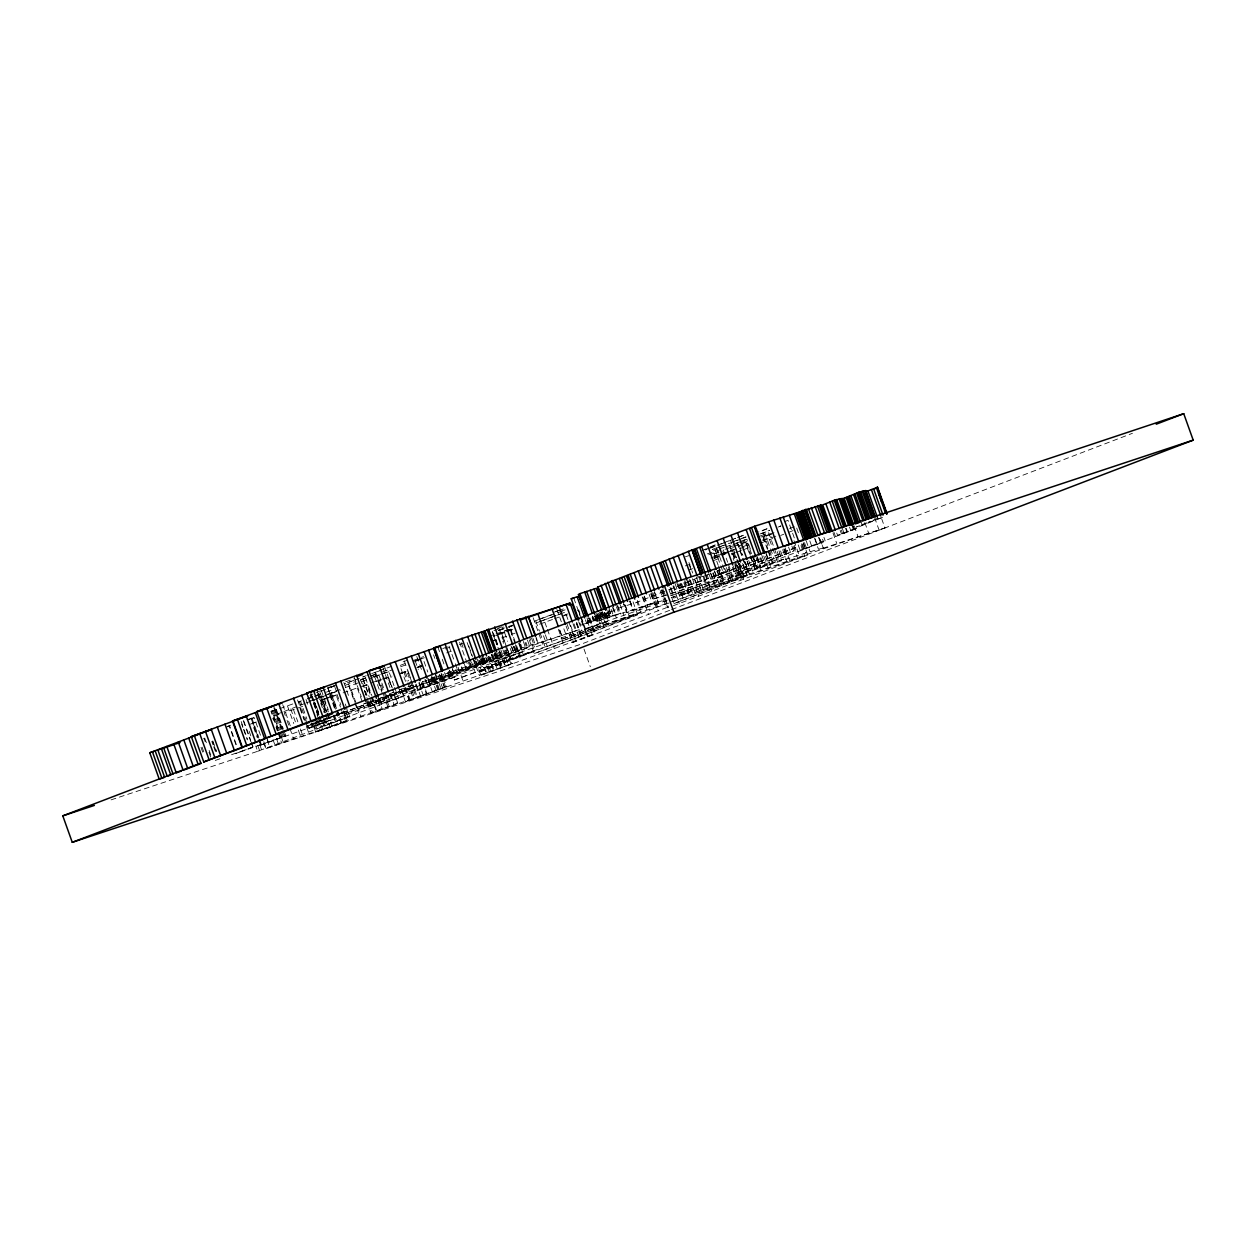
<?xml version="1.0" encoding="UTF-8"?>
<svg xmlns="http://www.w3.org/2000/svg" width="1256" height="1256" viewBox="0 0 1256 1256"><rect width="100%" height="100%" fill="white"/><g stroke="black" fill="none" stroke-linecap="round" stroke-linejoin="round"><path stroke-width="0.75" stroke-dasharray="5 3.75" d="M662.289 589.614L668.6 607.245L667.768 607.747L661.457 590.116M684.818 580.445L689.466 592.769L681.38 594.967C728.857 579.518 775.36 561.416 823.324 547.914L819.54 537.332M535.872 637.624L537.866 643.213L536.343 637.655M818.818 537.285L823.324 547.914M669.118 589.755L697.849 577.776M366.846 697.598L370.002 706.406L385.09 700.487L308.85 728.292L299.383 701.837L302.869 700.534M566.048 625.975L572.234 642.632L594.732 633.778L589.048 617.921M435.173 674.252L437.7 681.317L434.121 682.934L527.818 647.656L525.919 642.365M704.914 549.924L709.232 547.726M713.125 572.846L714.381 576.363L729.658 569.219L708.415 578.529L675.069 589.331L673.813 585.814M882.513 517.284L856.419 526.986L866.907 522.794M710.786 547.035L715.418 544.931L724.885 571.37M701.649 550.819L706.877 548.464M880.487 518.131L837.595 535.401L836.323 531.869M873.517 520.031L877.897 518.147M710.268 546.988L715.229 544.884M502.227 637.247L503.075 636.902L505.587 643.951M308.85 728.292L330.014 720.285L327.486 713.235M475.914 661.19L480.954 675.288L512.542 663.341L506.231 645.71M798.219 544.931L800.103 550.222L857.581 528.148L837.595 535.401M868.132 522.292L870.581 521.271M668.883 589.488L673.923 603.602L747.006 575.845L807.765 554.948L803.353 542.608M673.31 605.737L807.765 554.948M721.949 555.183L725.183 553.88M527.818 647.656L438.14 680.25L480.985 663.78L479.729 660.248M673.923 603.602L737.869 579L733.159 566.111M278.455 730.584L271.516 711.194L276.351 709.342L283.291 728.731M330.014 720.285L258.265 745.986L285.819 735.796L283.935 730.505M401.041 689.371L405.453 701.712L427.009 693.846L446.587 686.483L442.175 674.142M735.372 561.526L739.172 572.108L793.682 551.086L791.782 545.795M704.286 576.033L711.241 573.238M778.014 527.128L780.996 525.934L777.809 527.128M577.603 610.385L578.718 609.929L580.617 615.22M788.423 532.434L793.604 530.393M739.172 572.108L764.998 564.195L823.512 541.964L821.612 536.673M361.806 683.484L360.535 679.967L365.559 678.005L371.87 695.636M761.277 533.706L769.677 530.425M731.573 551.808L734.069 550.835L736.597 557.884M714.476 558.119L720.457 555.78M713.282 560.694L720.913 557.711M780.698 535.433L783.791 534.24M714.381 571.056L716.909 578.105A201.635 4.569 -19.7 0 0 735.671 573.16L793.682 551.086M283.887 711.555L297.342 706.374M493.953 630.7L503.578 627.011M737.445 537.521L744.321 534.868M761.042 542.985L772.77 538.494M317.171 720.159L319.699 727.224L349.765 716.564L257.668 751.276L255.769 745.986M495.775 635.709L504.912 632.208M506.733 631.501L512.212 629.397M759.927 534.035L769.755 530.252M633.055 601.86L637.483 614.2A267.936 6.076 -19.7 0 0 547.286 646.353A236.285 5.354 -19.7 0 1 478.191 672.447L533.329 651.362L503.044 662.305L499.26 651.723M312.87 694.113L310.075 695.18L311.331 698.713M723.833 542.718L735.702 538.196M304.486 703.627L298.991 705.731L304.046 719.845M306.323 702.92L311.347 701.005M313.027 700.361L326.011 695.432M282.176 712.215L273.62 715.496L278.675 729.595M713.895 558.622L723.786 554.838M742.861 549.94L748.356 547.851M243.287 720.709L252.754 747.163L242.738 750.931M327.219 718.84A158.303 3.595 -19.7 0 1 306.998 726.392L343.94 712.262L331.034 716.925M699.074 577.32L703.862 576.143M716.815 571.087L720.096 569.832M319.699 727.224L404.055 696.107L401.528 689.057M594.92 616.241L596.82 621.532L620.637 613.179L580.68 625.19L579.424 621.673M367.333 702.622L371.117 713.204L397.241 703.454L392.186 689.356M669.684 610.322L582.125 643.81L266.241 748.466L263.713 741.417M671.52 609.615L1132.41 433.32M708.494 548.558L713.863 546.517L723.33 572.971M717.176 545.261L722.169 543.361M714.381 576.363L760.649 558.669A197.93 4.49 -19.7 0 1 713.486 576.991L712.231 573.458M743.505 540.504L746.865 539.232L750.648 549.814M413.271 660.499L423.602 656.59M445.283 648.912L450.543 646.934M319.464 697.253L322.682 696.044L328.365 711.917M740.381 541.446L745.373 539.578L750.413 553.676M735.969 543.346L740.129 541.776M689.246 569.847L692.527 568.623M370.002 706.406L437.7 681.317M480.954 675.288L594.732 633.778M572.234 642.632L666.355 607.763L660.044 590.132M310.295 697.724L312.571 696.876L318.883 714.507M442.724 648.583L447.529 646.777M327.832 694.113L339.842 689.623L341.098 693.155M760.084 536.045L768.735 532.811L773.79 546.925M376.235 681.364L379.642 680.077L383.441 690.659M735.875 552.577L741.04 550.646L742.296 554.179M404.919 663.623L399.863 665.507L405.547 681.364M417.541 667.407L422.88 665.413M365.841 677.675L361.288 679.355L366.972 695.227M370.708 675.854L375.607 674.032L373.943 674.723L379.626 690.596M382.609 671.881L389.517 669.322M373.456 676.78L392.155 669.888M345.306 687.597L370.708 678.303M336.671 691.459L329.433 694.144L338.9 720.599M563.881 615.283L567.508 613.949M415.563 684.567L417.447 689.858L522.653 652.005L519.497 643.182M379.234 698.603L381.118 703.894L455.143 676.874L451.987 668.051M312.414 723.252L315.57 732.06L331.804 726.219L347.331 720.552L344.175 711.728M726.204 546.705L734.399 543.927M554.54 618.737L559.218 617.01M227.069 726.769L229.628 725.842L237.196 746.99M315.46 695.714L320.547 693.846L326.293 711.697M360.535 679.967L365.779 678.052M416.662 660.185L421.231 658.505M400.601 666.795L405.657 664.926M446.696 652.9L452.16 650.906M329.574 697.143L336.059 694.772L340.47 707.112M366.218 695.102L363.062 686.294L367.364 684.661L371.164 695.243M491.677 641.094L495.476 639.697M239.095 752.281L235.264 753.694L285.819 735.796M451.187 671.206L454.342 680.014L490.735 666.669M405.453 701.712L512.542 663.341M307.642 698.572L312.917 696.64L314.173 700.173M345.29 685.226L355.024 681.663L364.507 708.117M370.991 676.136L376.235 674.221L388.026 707.332L446.587 686.483M539.578 624.216L552.938 619.318M298.3 701.963L301.409 700.832M326.277 692.182L334.018 689.356M416.207 661.096L421.482 659.165M374.1 677.078L382.436 674.048M499.072 633.746L511.537 629.209M328.303 697.614L322.337 699.78L326.764 712.121M401.339 673.326L407.965 670.924L411.12 679.731M506.639 636.227L501.646 638.048L503.546 643.339M511.616 634.421L515.086 633.165M315.397 722.514L329.716 717.302M331.506 716.658L344.694 711.869L335.069 715.041M310.106 724.508L320.264 720.818M454.342 680.014L534.444 650.781L529.404 636.666M330.987 686.954L333.813 685.933M316.025 692.464L321.567 690.47M330.783 687.142L334.473 685.807L327.894 688.335L335.462 709.499M277.89 730.694L270.935 711.288L276.351 709.342M271.563 711.54L292.868 703.925M314.518 696.436L319.589 694.599L325.901 712.231M459.351 644.673L462.773 643.449M551.447 614.765L535.606 620.495L539.389 631.062M511.396 629.413L493.577 635.85L496.732 644.673M491.567 641.69L496.607 639.869M562.766 616.194L566.786 614.734L568.057 618.25M323.656 719.578L329.182 717.584M480.53 659.055L483.686 667.878A177.426 4.019 -19.7 0 1 545.073 646.934L640.764 612.598L636.98 602.016M499.81 629.633L506.937 627.089M307.72 698.885L312.822 697.049L314.094 700.581M384.163 673.42L392.861 670.296M560.396 611.531L565.875 609.568M371.493 682.856L380.537 679.606M382.342 678.962L387.759 677L391.558 687.582M252.754 747.163L228.372 755.845M490.091 657.014L491.991 662.289L608.579 621.28L605.423 612.473M315.382 724.272L317.894 731.322L397.241 703.454M708.682 554.791L718.526 551.431M310.216 700.77L313.278 699.67M256.224 721.965L252.158 723.425L257.197 737.539M596.82 621.532L653.905 602.707L626.76 612.535L623.604 603.712L626.885 612.535L665.005 599.803M671.222 597.668L783.524 559.234L780.369 550.411M508.774 626.43L512.432 625.127M247.04 719.798L254.623 717.113M316.339 698.587L323.42 696.06M325.194 695.432L335.211 691.899M400.617 673.075L406.709 670.924L409.864 679.731M416.851 667.313L421.404 665.68M429.191 679.559L504.174 653.403L538.243 642.946M227.305 726.423L230.696 725.23M498.773 630.638L503.279 629.036L507.691 641.376M513.17 625.551L509.151 626.98L518.618 653.434M361.398 686.435L368.118 684.049M343.124 692.872L358.054 687.613M383.535 679.119L391.982 676.136M418.075 667.533L421.529 666.308M800.103 550.222L823.512 541.964M559.799 630.025L562.955 638.849A177.284 4.019 -19.7 0 1 657.861 606.538L668.616 602.723M670.421 602.095L747.194 575.122L742.767 562.782M327.141 697.849L335.399 694.945M378.558 680.878L381.871 679.7M667.109 600.321L584.794 628.895L608.579 621.28M266.241 748.466L347.331 720.552M336.639 695.133L327.015 698.493M399.612 674.017L408.247 671.002M215.263 760.445L221.747 758.169M371.117 713.204L388.026 707.332M710.959 558.025L725.23 553.048M727.02 552.42L732.374 550.552M248.798 719.547L253.775 717.82M320.296 700.236L325.43 698.446M399.518 689.795L414.26 684.693M485.962 657.657L487.234 661.174L427.37 682.228A118.786 2.7 -19.7 0 0 380.521 698.038M417.447 689.858L455.143 676.874M762.329 540.127L771.577 536.924M413.726 661.41L418.185 659.855M421.168 658.835L424.355 657.72M739.392 548.762L746.755 546.219M226.739 726.926L229.236 726.062L236.819 747.226M302.665 706.359L284.233 712.733L286.132 718.024M320.61 700.707L325.414 699.043M363.062 686.294L366.799 684.991L370.583 695.573M487.234 661.174A94.043 2.135 -19.7 0 0 452.113 672.714A96.257 2.182 -19.7 0 1 496.293 658.018L516.106 651.158A292.679 6.641 -19.7 0 1 579.534 629.586L537.866 643.213M670.013 587.463L673.797 598.044L689.466 592.769M690.36 580.005L694.788 592.345A143.671 3.266 -19.7 0 1 760.712 570.428L790.291 560.176A436.821 9.907 -19.7 0 1 884.978 527.96L881.178 517.394M770.509 534.004L763.413 536.453L767.824 548.793M497.298 628.424L502.698 626.571M763.287 540.504L775.831 536.186M299.383 701.837L300.608 701.429L306.919 719.06M607.763 612.065L609.034 615.581L580.68 625.19M390.412 693.438L393.74 692.292L390.067 693.422M371.65 677.439L380.301 674.488M382.028 673.907L388.936 671.536L393.991 685.65M422.471 681.867L427.731 680.061M483.686 667.878L534.444 650.781M381.118 703.894L404.055 696.107M279.099 714.476L272.269 716.815L273.525 720.347M491.991 662.289L522.653 652.005M498.177 630.575L504.739 628.345M509.073 629.586L501.27 632.208L510.737 658.662M822.774 548.322L884.978 527.96M741.024 544.005L747.712 541.76M609.443 609.615L610.699 613.148L587.886 621.155L609.034 615.581M725.026 549.296L732.138 546.941M733.912 546.36L739.235 544.586M771.655 534.208L763.02 537.066L767.432 549.406M714.13 553.912L722.624 551.101M250.179 724.21L255.125 722.561M111.078 799.868L259.647 750.648L257.747 745.358M507.769 627.341L511.38 626.147M730.333 548.621L733.488 547.6M789.6 528.352L794.451 526.814M664.377 591.325L636.07 602.645L620.825 607.276L606.978 613.65L610.699 613.148M257.668 751.276L259.647 750.648M740.129 542.545L745.232 540.975L750.287 555.074M743.018 544.649L738.591 545.999L742.39 556.565M733.049 544.664L738.418 543.063L742.846 555.403M720.473 549.767L712.074 552.248A120.341 2.732 -19.7 0 1 706.893 554.022M670.814 595.47A120.341 2.732 -19.7 0 0 721.541 578.686L731.62 575.735A365.92 8.305 -19.7 0 0 783.524 559.234M315.57 732.06L313.152 723.032M734.948 552.703L731.447 553.441L733.975 560.49M671.222 593.617A148.506 3.376 -19.7 0 0 702.292 583.365L717.647 579.785A117.577 2.669 -19.7 0 1 670.94 595.407M874.553 517.441L878.965 529.781M864.819 522.527L868.603 533.109M861.176 522.088L862.432 525.62M854.221 525.997L858.005 536.579M852.903 525.84L854.174 529.357M852.871 526.091L854.143 529.624M852.039 525.73L853.295 529.263M849.527 527.065L850.783 530.582M846.183 528.274L847.439 531.806M845.555 528.258L846.811 531.775M842.274 528.305L844.173 533.596M841.316 530.048L842.588 533.58M840.154 530.362L841.41 533.879M833.717 531.633L835.617 536.924M833.011 533.031L836.794 543.613M823.936 537.348L825.192 540.881M818.724 537.819L820.623 543.11M815.081 538.698L816.965 543.974M814.563 538.4L818.363 548.982M809.806 540.865L811.69 546.156M806.179 540.818L809.963 551.4M804.484 542.623L806.368 547.914M803.4 543.691L805.284 548.982M796.697 528.07L798.581 533.345M802.38 543.927L805.536 552.75M801.454 543.801L803.338 549.092M801.014 545.575L804.798 556.157M794.294 537.913L787.983 520.282A185.213 4.208 -19.7 0 1 783.509 522.119M794.012 540.692L799.067 554.791M794.169 545.214L796.697 552.263M793.462 546.548L797.89 558.889M788.58 547.098L790.479 552.389M785.126 547.789L790.165 561.887M784.89 549.547L788.046 558.37M784.089 548.888L785.989 554.179M783.854 549.139L786.366 556.188M782.676 549.673L787.088 562.013M778.971 550.787L780.871 556.078M777.244 551.588L779.144 556.879M774.418 548.684L778.202 559.265M769.598 539.719L772.126 546.768M772.754 548.542L779.065 566.173M764.637 532.403L774.104 558.857M763.208 532.78L768.892 548.652M769.52 550.411L772.675 559.234M768.468 550.568L772.88 562.908M768.075 551.18L772.487 563.52M766.395 553.692L769.551 562.5M765.909 553.456L770.964 567.571M765.501 556.173L767.385 561.463M763.758 555.984L768.798 570.098M761.843 555.372L764.998 564.195M760.948 557.695L762.847 562.986M760.037 557.821L763.193 566.644M757.384 556.785L761.167 567.367M756.756 556.502L760.539 567.084M756.3 558.072L760.712 570.428M754.008 558.559L757.808 569.125M753.804 558.637L756.332 565.687M751.543 553.723L747.76 543.157L745.719 543.879L749.91 555.026M752.171 555.497L757.227 569.596M752.941 560.726L754.84 566.016M750.915 556.848L754.699 567.429M750.146 556.22L756.222 572.658M748.702 560.521L752.485 571.103M747.336 561.636L750.491 570.444M747.085 561.181L749.612 568.23M745.373 562.452L747.885 569.502M744.824 561.228L750.507 577.101M743.018 558.339L748.074 572.438M737.052 542.702L742.108 556.8M742.736 558.575L746.519 569.156M742.594 563.504L747.006 575.845M739.658 563.159L745.342 579.032M739.156 563.473L742.955 574.039M730.474 540.19L731.73 543.722M738.685 563.112L744.415 579.142M737.225 559.642L743.536 577.289M734.258 552.797L736.157 558.088M736.785 559.846L743.725 579.236M733.363 553.017L735.247 558.308M737.774 565.357L742.83 579.456M732.593 553.127L734.493 558.418M737.005 565.467L742.061 579.581M729.689 545.654L734.744 559.768M734.603 562.264L740.914 579.895M734.76 564.635L739.8 578.733M735.058 566.754L738.214 575.578M732.374 567.225L737.413 581.324M723.252 549.893L727.664 562.233M728.307 563.991L732.719 576.331M728.307 566.974L733.253 581.277M726.376 567.539L731.416 581.638M724.712 568.293L730.395 584.166M713.785 552.954L718.212 565.31M718.558 566.252L723.613 580.366M718.887 570.46L723.943 584.558M718.385 569.879L721.541 578.686M717.443 570.648L718.715 574.18M717.082 571.26L722.765 587.133M714.491 570.978L720.065 586.332M713.282 573.034L716.438 581.858M712.764 573.207L714.664 578.498A185.213 4.208 -19.7 0 0 797.466 546.737A188.4 4.27 -19.7 0 1 716.909 578.105M710.943 573.537L715.983 587.651M710.378 572.971L714.162 583.538M708.792 573.474L710.676 578.765M707.144 574.997L708.415 578.529M705.48 573.741L711.791 591.372M704.914 574.039L710.551 589.928M704.176 577.053L707.332 585.877M703.093 576.661L706.249 585.484M699.765 576.3L702.292 583.365M698.572 576.269L704.255 592.141M696.405 577.242L702.073 593.115M688.932 562.5L692.715 573.081M695.243 580.131L698.399 588.954M689.34 565.137L691.24 570.428M694.395 579.236L695.667 582.768M692.417 578.671L698.729 596.302M689.418 579.456L693.202 590.037M687.864 580.335L693.532 596.207M688.1 581.293L689.356 584.809M687.095 580.979L690.879 591.56M684.426 581.716L690.109 597.589M683.798 582.706L687.613 593.413M681.537 583.318L685.336 593.9M680.407 583.616L684.206 594.198M680.202 583.82L681.474 587.353M679.056 583.82L682.84 594.402M678.052 584.04L683.735 599.913M676.921 583.177L681.349 595.517M674.943 583.255L681.254 600.886M673.012 585.893L679.323 603.524M671.081 587.824L674.236 596.631M663.309 589.739L665.837 596.788M661.614 589.959L667.925 607.59M654.423 591.545L658.207 602.126M654.596 592.722L658.38 603.304M652.806 592.44L657.861 606.538M651.942 593.193L658.254 610.824M651.11 593.491L656.166 607.59A224.903 5.103 -19.7 0 1 534.035 653.638A221.103 5.024 -19.7 0 0 637.483 614.2M650.749 593.9L653.936 602.739M649.132 594.324L651.032 599.614A148.506 3.376 -19.7 0 0 669.448 594.182M644.391 596.113L647.547 604.921M644.124 596.317L647.908 606.884M643.119 597.322L646.275 606.146M642.209 596.867L648.52 614.498M637.483 600.478L640.67 609.38M629.994 600.666L631.266 604.183M630.088 601.64L633.244 610.463M629.633 601.169L632.788 609.992M625.253 605.188L630.936 621.045M624.844 604.764L627.372 611.813M620.15 604.607L623.934 615.189M617.591 605.235L620.747 614.058M617.45 606.318L619.977 613.368M616.429 606.726L618.957 613.776M613.289 607.668L615.88 614.828M612.504 607.26L616.288 617.842M611.123 609.348L613.635 616.413M609.05 609.678L610.322 613.195M608.422 611.232L610.322 616.523M607.81 609.992L609.066 613.509M607.496 611.813L609.395 617.104M606.271 612.567L607.527 616.099M605.533 613.132L607.433 618.423M604.733 612.41L606.632 617.701M604.497 612.74L607.668 621.563M604.262 612.944L606.161 618.235M602.55 611.75L604.434 617.041M602.315 611.986L603.571 615.503M601.122 611.829L604.921 622.411M601.153 612.347L603.053 617.638M599.96 611.939L602.488 618.988M599.552 612.677L601.451 617.952M599.505 614.702L605.188 630.575M598.453 613.211L602.173 623.243M597.573 613.65L600.101 620.7M597.511 614.498L600.666 623.321M596.412 613.556L600.195 624.138M596.412 615.534L597.668 619.067M596.16 615.77L598.044 621.061M595.627 615.252L597.526 620.543M595.799 616.099L597.699 621.39M594.575 615.864L597.73 624.672M592.722 616.131L594.622 621.422M592.518 616.602L593.79 620.119M592.141 617.403L593.413 620.935M589.849 617.795L595.674 634.076M588.719 617.748L591.874 626.556M588.734 618.078L594.418 633.95M586.96 617.826L588.844 623.117M587.196 620.715L592.235 634.814M585.343 619.71L586.74 623.714M581.245 616.994L588.185 636.384M578.357 610.495L587.824 636.933M573.835 598.154L587.415 636.494M581.387 620.966L587.07 636.823M578.655 621.673L581.811 630.481M576.74 622.505L582.423 638.378M576.488 622.882L582.172 638.755M576.269 623.212L581.952 639.084M584.009 649.101L590.32 666.732M574.039 623.84L579.722 639.712M572.987 623.745L575.515 630.795M570.585 625.315L576.253 641.172M566.252 614.812L568.152 620.103M568.78 621.861L575.719 641.251M567.053 624.106L573.364 641.738M556.895 609.427L561.322 621.767M563.85 628.832L566.378 635.881M559.579 630.057L561.479 635.348M558.339 629.319L564.023 645.176M544.853 622.285L546.753 627.576M547.38 629.335L554.336 648.724M545.371 634.767L547.271 640.058M543.503 635.772L547.286 646.353M540.017 632.836L545.073 646.934M533.156 617.779L538.212 631.878M538.84 633.652L542.623 644.234M533.015 638.378L534.915 643.653M531.555 638.189L534.711 647.013M529.278 639.948L534.946 655.82M527.394 639.995L529.294 645.27M525.055 642.664L526.311 646.181M523.297 641.408L525.824 648.473M520.722 644.03L521.978 647.562M519.717 644.564L523.501 655.145M518.665 643.245L521.193 650.294M510.627 629.068L520.094 655.506M515.415 645.003L521.099 660.876M514.709 646.73L517.236 653.779M514.128 647.013L516.028 652.304M513.892 646.479L516.404 653.528M513.343 646.416L514.599 649.949M512.071 647.107L513.971 652.398M511.051 645.976L514.206 654.8M510.219 648.426L512.746 655.491M499.119 628.722L504.755 644.297M505.383 646.071L511.694 663.702M506.074 650.388L511.114 664.487M505.132 649.964L507.66 657.014M504.205 650.561L506.733 657.61M502.918 649.87L508.397 664.942M500.83 649.823L505.257 662.163M495.994 639.618L497.894 644.893M500.422 651.958L505.462 666.057M492.697 632.192L497.376 644.987M499.637 651.597L504.943 666.135M492.242 631.36L497.282 645.458M497.925 647.233L501.709 657.814M498.365 652.272L500.877 659.322M497.203 653.167L502.259 667.266M496.104 653.434L501.16 667.533M495.351 652.272L501.034 668.145M495.602 653.779L500.657 667.878M495.115 653.371L497.643 660.42M494.393 652.743L496.293 658.018M494.629 654.219L497.784 663.042M494.079 654.156L496.607 661.206M492.682 653.952L496.921 665.35M492.195 655.051L497.25 669.15M491.394 654.235L493.278 659.526M491.332 654.439L492.588 657.956M489.008 656.26L494.063 670.359M488.239 656.307L493.278 670.406M487.548 657.202L489.448 662.493M485.805 657.689L490.861 671.787M484.345 658.018L489.4 672.133M484.094 658.505L485.994 663.796M482.885 657.328L485.365 663.875M483.01 658.646L484.91 663.937M481.786 657.029L484.314 664.079M481.927 658.474L484.455 665.523M481.896 658.866L483.796 664.157M481.739 659.149L486.779 673.247M481.127 659.086L486.166 673.342M481.017 660.075L482.288 663.608M478.787 660.044L480.687 665.335M477.092 658.803L482.775 674.66M476.636 661.771L477.892 665.303M474.768 660.248L476.668 665.539M468.724 646.008L472.523 656.59M473.025 657.846L479.337 675.477M467.138 642.554L472.178 656.653M472.821 658.411L475.977 667.234M471.455 661.834L475.255 672.415M469.76 662.21L471.644 667.501M469.713 662.838L472.24 669.888M461.392 642.774L463.276 648.065M468.331 662.179L470.859 669.228M459.586 642.24L469.053 668.679M464.422 664.283L466.321 669.574M461.611 666.779L463.511 672.07M461.423 667.564L462.679 671.096M458.095 667.203L463.134 681.317M448.989 646.118L454.672 661.99M455.3 663.765L458.456 672.572M455.74 669.699L456.996 673.232M452.223 668.302L454.75 675.367M449.789 670.751L452.301 677.816M449.381 670.013L451.281 675.304M448.565 671.285L451.092 678.334M448.141 672.619L450.041 677.91M447.717 672.698L448.989 676.23M437.826 646.903L439.741 652.272M442.253 659.243L444.153 664.612M444.514 672.557L447.042 679.622M443.447 674.252L444.718 677.785M441.154 673.153L443.054 678.444M441.201 674.535L445.629 686.875M433.54 654.8L434.796 658.332M441.107 675.964L443.007 681.254M440.385 675.54L444.812 687.88M439.867 674.912L444.357 687.377M439.255 674.362L441.782 681.411M438.156 675.602L442.583 687.943M435.91 674.535L440.966 688.649M434.749 676.513L439.365 689.246M434.089 677.062L438.501 689.403M433.336 677.11L437.747 689.858M432.676 677.408L434.576 682.699M431.593 675.885L434.121 682.934L431.499 675.979M431.593 678.162L436.02 690.502M431.185 677.753L433.069 683.044M424.026 661.472L427.809 672.054M430.337 679.104L432.221 684.394M428.422 678.57L430.949 685.619M428.736 679.983L430.635 685.274M427.982 679.245L432.347 691.868M425.737 679.81L427.637 685.101M416.772 656.48L422.456 672.353M424.983 679.402L426.239 682.934A150.689 3.423 -19.7 0 1 344.411 713.785A148.13 3.36 -19.7 0 0 413.726 687.362A179.514 4.066 -19.7 0 0 353.297 708.902A158.303 3.595 -19.7 0 1 328.805 718.244M415.139 660.75L418.295 669.558M422.597 681.506L427.009 693.846M422.534 683.186L426.318 693.752M421.31 682.558L423.209 687.848M419.221 682.259L421.121 687.55M418.813 682.903L423.241 695.243M416.223 684.08L420.65 696.421M411.748 681.49L417.432 697.363M404.259 660.907L415.124 691.381M410.492 681.49L416.176 697.363M405.311 672.023L408.483 680.846M409.111 682.605L414.794 698.477M404.008 672.353L407.164 681.176M407.792 682.934L413.475 698.807M408.074 688.414L409.33 691.946M405.672 687.189L410.084 699.529M405.044 687.911L409.472 700.267M404.652 688.131L409.079 700.471M399.094 689.277L401.622 696.326M394.62 687.409L398.403 697.991M388.512 677.361L392.312 687.943M392.94 689.701L397.995 703.815M384.273 665.837L391.856 687.001M382.436 666.402L390.004 687.566M390.82 694.804L392.076 698.336M390.302 694.081L394.086 704.663M389.376 693.438L391.903 700.503M387.869 695.651L389.768 700.942M378.888 674.77L384.572 690.627M385.2 692.401L388.355 701.209M384.069 692.417L389.125 706.531M375.717 672.745L382.028 690.376M374.963 672.714L384.87 700.597M382.154 697.645L383.41 701.178M380.003 698.838L381.903 704.129M378.92 698.776L380.458 702.591M378.496 698.509L382.295 709.091M377.805 700.487L380.961 709.295M375.575 700.032L376.831 703.548M375.403 700.283L376.659 703.8M375.261 700.503L376.517 704.035M372.498 697.394L375.026 704.443M371.792 697.001L376.847 711.1M371.211 697.347L376.266 711.446M363.235 678.978L368.919 694.851M371.446 701.9L372.702 705.432M362.874 679.041L369.186 696.672M369.814 698.43L372.341 705.48M369.5 702.277L370.756 705.809M368.746 702.167L372.53 712.733M364.319 690.533L366.218 695.824M367.364 701.429L369.892 708.478M367.082 702.292L370.865 712.874M354.318 677.424L361.273 696.813M351.382 689.968L360.849 716.422M348.54 684.049L354.851 701.68M355.479 703.439L358.007 710.488M348.948 686.247L358.415 712.686M343.83 682.448L348.87 696.562M345.274 704.019L350.958 719.892M346.782 709.012L349.309 716.061M345.918 711.964L347.818 717.255M343.626 710.865L346.154 717.914M334.944 687.346L336.216 690.863M343.767 711.712L345.023 715.245M337.048 694.364L340.831 704.946M343.359 711.995L346.515 720.818M341.114 708.871L345.526 721.227M331.27 692.825L336.938 708.698M337.581 710.456L340.737 719.28M332.134 696.201L336.561 708.541M337.189 710.315L341.616 722.655M330.516 693.548L336.2 709.42M336.859 710.927L341.271 723.268M327.942 688.005L335.525 709.153M334.473 715.104L337.77 724.053M333.452 715.496L336.608 724.304M333.594 716.595L335.478 721.886M321.316 690.329L328.256 709.734M328.994 713.675L332.149 722.498M319.966 692.464L326.921 711.854M327.392 713.879L331.804 726.219M326.921 713.471L329.449 720.52M318.537 693.124L325.477 712.513M317.281 691.758L325.037 713.047M325.665 714.805L330.077 727.161M317.768 694.898L324.079 712.529M325.634 719.594L327.518 724.885M324.017 718.573L325.273 722.106M323.671 718.636L325.806 725.026M323.216 721.368L325.728 728.417M322.195 720.238L324.095 725.528M316.7 707.222L318.6 712.513M314.722 702.34L318.506 712.921M321.034 719.971L322.305 723.503M319.526 716.265L322.054 723.33M311.19 693.642L318.773 714.805M310.656 693.626L318.867 716.548M311.127 695.934L318.082 715.323M313.403 703.187L317.831 715.528M318.459 717.286L322.886 729.642M317.014 714.57L319.542 721.635M318.506 720.646L321.677 729.877M316.339 721.446L319.495 730.254M315.853 721.494L317.109 725.01M306.009 699.498L308.536 706.547M313.906 724.084L315.79 729.375M311.488 723.393L312.76 726.926M311.08 723.456L312.336 726.989M297.531 699.937L305.239 721.352M305.867 723.126L307.767 728.417M306.574 726.894L308.458 732.185M293.449 709.546L297.86 721.886M300.388 728.935L302.916 736M290.748 708.918L295.804 723.016M298.331 730.066L300.215 735.357M287.451 705.872L293.763 723.503M282.71 704.663L290.293 725.827M287.043 720.379L293.7 739.172M275.708 709.609L285.175 736.047M274.577 707.599L282.16 728.763M274.86 709.938L281.799 729.328M282.427 731.102L284.327 736.377M273.761 707.709L281.344 728.873M273.667 710.315L280.606 729.705M281.25 731.479L283.134 736.77M272.583 710.786L279.539 730.176M280.166 731.95L282.066 737.241M281.203 736.644L283.087 741.935M279.083 732.358L280.983 737.649M278.518 732.452L280.402 737.743M276.053 727.397L277.325 730.913M277.953 732.688L281.736 743.269M276.414 738.45L278.314 743.74M273.039 739.721L274.923 745.012M267.183 738.92L268.439 742.453M267.136 739.925L269.663 746.975M263.807 743.128L265.691 748.419M260.479 735.231L254.167 717.6L251.483 718.573L258.422 737.963M251.891 718.087L258.846 737.476M259.474 739.235L261.374 744.525M259.066 739.721L260.95 745.012M251.216 718.715L258.171 738.104M258.799 739.863L260.699 745.153M259.725 744.588L261.625 749.879M249.128 731.149L251.012 736.44M243.79 720.944L250.745 740.349M251.373 742.108L253.257 747.399M241.183 721.525L247.495 739.156M241.607 724.021L242.879 727.538M243.507 729.312L247.291 739.894M212.845 740.977L216.629 751.559M212.468 741.166L213.724 744.682M214.352 746.457L216.252 751.747M211.793 741.433L213.065 744.949M213.693 746.723L215.592 752.014M204.712 738.041L206.612 743.332M209.124 750.381L211.652 757.431M205.199 741.731L203.927 738.214L205.073 741.872M208.983 752.313L210.882 757.604M202.09 747.163L203.974 752.454M201.007 747.414L203.519 754.464M671.002 593.429A151.317 3.438 -19.7 0 0 701.021 583.443L706.798 579.33A148.616 3.376 -19.7 0 1 675.069 589.331M666.135 594.983A151.317 3.438 -19.7 0 1 651.032 599.614M774.057 532.78A365.92 8.305 -19.7 0 1 761.167 536.987M747.006 541.54A365.92 8.305 -19.7 0 1 736.895 544.743M734.901 545.355A365.92 8.305 -19.7 0 1 729.187 547.129M724.272 547.302A201.635 4.569 -19.7 0 1 719.076 548.841M717.05 549.422A201.635 4.569 -19.7 0 1 713.534 550.379M766.694 529.027A188.4 4.27 -19.7 0 1 760.367 531.524M746.127 537.05A188.4 4.27 -19.7 0 1 742.814 538.306M741.134 538.95A188.4 4.27 -19.7 0 1 735.938 540.928M734.179 541.603A188.4 4.27 -19.7 0 1 722.907 545.858M721.242 546.486A188.4 4.27 -19.7 0 1 712.702 549.688M767.102 528.635A185.213 4.208 -19.7 0 1 758.467 531.979M745.797 536.83A185.213 4.208 -19.7 0 1 739.015 539.405M737.272 540.064A185.213 4.208 -19.7 0 1 728.292 543.456M723.519 545.245A185.213 4.208 -19.7 0 1 718.636 547.067M716.988 547.679A185.213 4.208 -19.7 0 1 711.995 549.531M714.664 578.498A224.447 5.087 -19.7 0 1 713.486 576.991M743.599 535.26A197.93 4.49 -19.7 0 1 735.027 538.636M733.504 539.232A197.93 4.49 -19.7 0 1 727.177 541.681M725.528 542.325A197.93 4.49 -19.7 0 1 720.457 544.272M715.182 546.297A197.93 4.49 -19.7 0 1 705.652 549.924M689.167 555.56A148.616 3.376 -19.7 0 1 685.399 556.785M685.321 565.907A143.671 3.266 -19.7 0 1 690.973 563.944M713.816 556.157A143.671 3.266 -19.7 0 1 717.035 555.074M720.567 553.88A143.671 3.266 -19.7 0 1 725.67 552.185M730.49 550.599A143.671 3.266 -19.7 0 1 733.975 549.453M741.966 546.878A143.671 3.266 -19.7 0 1 749.581 544.476M694.788 592.345A140.374 3.187 -19.7 0 1 747.194 575.122M714.319 556.141A140.374 3.187 -19.7 0 1 721.242 553.865M723.189 553.237A140.374 3.187 -19.7 0 1 728.653 551.494M730.333 550.96A140.374 3.187 -19.7 0 1 736.047 549.186M553.488 612.394A177.284 4.019 -19.7 0 1 556.973 611.17M558.7 610.573A177.284 4.019 -19.7 0 1 565.608 608.155M562.955 638.849A180.629 4.098 -19.7 0 1 640.764 612.598M555.372 611.75A180.629 4.098 -19.7 0 1 560.945 609.819M489.479 636.133A177.426 4.019 -19.7 0 1 494.409 634.437M496.041 633.872A177.426 4.019 -19.7 0 1 511.506 628.581M537.819 619.899A236.285 5.354 -19.7 0 1 534.491 621.186M512.793 629.491A236.285 5.354 -19.7 0 1 500.673 634.076M541.43 618.596A267.936 6.076 -19.7 0 1 554.084 614.043M557.711 612.74A267.936 6.076 -19.7 0 1 564.965 610.133M564.478 612.347A221.103 5.024 -19.7 0 1 554.555 616.068M552.86 616.696A221.103 5.024 -19.7 0 1 535.433 623.18M560.977 613.807A224.903 5.103 -19.7 0 1 557.46 615.11M555.702 615.77A224.903 5.103 -19.7 0 1 543.094 620.401M541.446 621.014A224.903 5.103 -19.7 0 1 534.742 623.478M656.166 607.59A240.712 5.464 -19.7 0 1 672.133 601.938M673.891 601.326A240.712 5.464 -19.7 0 1 737.869 579M714.35 557.413A240.712 5.464 -19.7 0 1 728.402 552.562M373.817 700.361A118.786 2.7 -19.7 0 0 363.8 703.878A121.031 2.748 -19.7 0 1 374.366 700.204M377.773 699.043A121.031 2.748 -19.7 0 1 415.924 686.294L351.806 709.295A118.865 2.7 -19.7 0 0 336.828 714.319M327.345 687.88A118.865 2.7 -19.7 0 1 332.086 686.278M335.776 685.556A158.303 3.595 -19.7 0 1 328.852 688.194M325.555 689.45A158.303 3.595 -19.7 0 1 320.908 691.208M345.557 681.82A179.514 4.066 -19.7 0 1 354.208 678.711M384.524 668.694A148.13 3.36 -19.7 0 1 371.148 673.813M366.187 675.697A148.13 3.36 -19.7 0 1 362.764 676.984A150.689 3.423 -19.7 0 0 369.186 674.707M353.909 680.312A148.13 3.36 -19.7 0 1 344.615 683.766M407.745 660.044A150.689 3.423 -19.7 0 1 402.705 662.006M391.684 666.23A150.689 3.423 -19.7 0 1 383.331 669.401M381.604 670.06A150.689 3.423 -19.7 0 1 374.461 672.729M359.342 678.366A150.689 3.423 -19.7 0 1 347.363 682.793M426.239 682.934A161.27 3.658 -19.7 0 1 480.985 663.78"/><path stroke-width="1.5" d="M700.77 574.793L692.056 549.924L700.895 574.604M605.722 610.133L597.511 587.211C628.581 574.039 660.797 563.112 692.056 549.924M865.306 491.175L865.886 490.562L875.353 517.017M767.086 551.682L764.166 552.687L754.699 526.233L821.236 505.132L830.703 531.586L828.63 531.9L819.163 505.446M799.805 511.851L809.272 538.306L1183.733 413.679L1193.2 440.134L591.592 670.264L72.267 842.321L62.8 815.866L200.803 763.083L191.336 736.628L194.287 735.498L247.856 715.794L232.501 721.007L241.968 747.461L264.749 739.062L255.282 712.623L264.105 709.405M441.861 670.94L433.665 648.018L434.639 647.641L528.289 616.461L535.715 635.897M528.776 616.492L570.067 603.131L575.75 619.004M586.003 615.864L578.419 594.7L579.958 593.633L596.302 588.342L603.869 609.505M852.149 525.024L842.682 498.585L841.269 499.401L859.12 492.132L865.886 490.562M887.066 513.735L877.599 487.281L875.149 488.694M820.074 505.901L821.236 505.132M863.5 490.892L872.983 517.346L867.127 519.278L857.66 492.839M691.93 550.097L754.699 526.233M764.684 552.671L763.774 553.08L754.307 526.641M832.178 531.335L822.711 504.896L835.413 499.888L842.682 498.585M874.553 516.436L865.714 491.755L877.599 487.281M155.163 750.837L164.63 777.291L159.245 779.191L149.778 752.752L211.479 729.5L191.336 736.628M201.337 763.318L183.156 770.305L173.689 743.866M194.287 735.498L203.755 761.952L664.408 585.736L778.265 548.009L768.798 521.57M181.445 770.964L176.28 772.942L166.812 746.488M750.523 558.229L755.688 556.251L746.221 529.812M1156.242 424.198L1183.733 413.679M72.267 842.321L673.875 612.19L1193.2 440.134M203.755 761.952L213.457 758.294M242.486 747.603L214.902 757.76L205.434 731.306M293.543 698.226L303.01 724.665L266.303 738.041L256.836 711.603L308.238 692.982M232.501 721.007L255.282 712.623M265.88 708.761L273.949 705.841M279.366 703.878L282.082 702.905L256.836 711.603M316.245 719.578L306.778 693.139L374.461 669.228M317.941 718.966L323.059 717.129L313.592 690.69M324.645 716.564L332.605 713.706L323.137 687.268M304.643 724.084L309.557 722.326M309.871 692.401L324.613 687.189M316.088 720.002L311.19 721.745L301.723 695.29M378.433 697.206L368.95 670.767L439.082 646.542L433.665 648.018M568.905 605.235L572.344 604.042L578.027 619.915M175.463 744.117L180.095 742.516M376.062 668.663L384.273 665.837L368.95 670.767M167.503 746.833L173.925 744.651M321.662 688.115L306.778 693.139M157.251 750.287L165.902 747.383M578.796 619.899L571.213 598.751L577.132 596.788L584.715 617.936M155.524 750.868L149.778 752.752M836.653 499.527L846.12 525.981L843.687 526.735L834.22 500.28M62.8 815.866L94.373 805.41M772.628 549.845L812.082 536.83L802.615 510.376M783.242 517.017L792.709 543.471L783.226 546.407L773.759 519.953M817.436 505.854L826.903 532.293L817.797 534.946L808.315 508.492M794.216 543.016L803.762 540.253L794.279 513.798M577.258 597.259L579.377 596.663M578.419 594.7L580.162 594.653M571.213 598.751L573.835 598.154M877.316 487.469L886.783 513.924M877.112 487.375L886.579 513.83M878.525 493.231L881.681 502.055M876.39 487.595L885.229 512.275M873.548 488.725L883.015 515.164M871.381 489.557L880.848 516.012M867.927 490.892L877.41 517.346M865.933 492.933L874.145 515.855M862.228 491.237L871.695 517.676M860.58 491.693L870.047 518.147M859.12 492.132L868.587 518.587M858.398 492.478L867.865 518.932M856.733 493.247L866.2 519.701L864.426 520.455L854.959 494M853.546 494.597L863.013 521.036M850.893 495.649L860.376 522.104M849.307 496.293L858.774 522.747L857.817 523.124L848.35 496.67M847.25 497.093L856.733 523.548M846.167 497.517L855.634 523.972M844.173 498.302L853.64 524.757M842.415 498.554L851.882 524.992M842.274 498.868L850.469 521.79M841.677 498.459L851.411 524.945M840.562 498.601L850.029 525.055L848.585 525.353L839.118 498.899M835.413 499.888L844.88 526.342M832.257 501.113L841.724 527.567M829.776 502.117L839.243 528.572M825.836 503.672L835.318 530.111M820.404 505.21L829.871 531.665M815.066 506.482L824.533 532.937M811.298 507.597L820.765 534.035M806.226 509.167L815.693 535.621M805.504 509.402L814.971 535.841M804.17 509.842L813.653 536.281M802.333 510.611L811.8 537.05M801.846 510.878L811.313 537.317M801.093 511.27L810.575 537.709M798.533 512.385L808 538.84L806.949 539.295L797.481 512.856M796.634 513.202L806.101 539.64M795.959 513.421L805.426 539.86M789.286 515.211L798.753 541.666M779.882 518.021L789.349 544.476M756.002 527.85L764.056 550.913M751.543 527.724L761.026 554.179M749.549 528.525L759.017 554.964M737.617 533.094L747.085 559.548M731.118 535.574L740.585 562.013M723.315 538.526L732.782 564.98M717.176 540.881L726.015 565.561M707.348 544.633L716.187 569.329M701.774 546.8L710.613 571.48M699.827 547.569L708.651 572.249M696.483 548.919L705.322 573.6M694.819 549.594L703.015 572.516M694.395 549.688L702.606 572.61M692.731 550.112L701.57 574.808M688.366 551.337L697.206 576.017M682.919 553.456L691.13 576.378M678.067 555.372L686.906 580.052M673.216 557.287L681.411 580.209M669.118 558.951L677.329 581.873M665.225 560.584L673.436 583.506M662.964 561.652L671.159 584.574M661.064 562.531L669.275 585.453M659.651 563.3L667.862 586.222M664.408 585.736L673.875 612.19M654.91 564.87L663.121 587.792M650.655 566.205L658.866 589.127M646.4 567.539L654.611 590.461M643.041 568.89L651.252 591.812M638.252 570.883L646.463 593.805M634.029 572.689L641.596 593.837M630.277 574.369L638.488 597.291M628.204 575.358L635.772 596.522M627.136 575.923L634.704 597.071M626.603 576.19L634.814 599.112M624.232 576.975L631.799 598.139M621.783 577.744L629.366 598.892M619.349 578.498L627.56 601.42M615.487 579.628L623.698 602.55M612.912 580.398L621.123 603.32M611.358 580.822L619.569 603.744M607.888 582.219L616.084 605.141M605.235 583.334L613.446 606.255M601.043 585.202L609.254 608.124M598.876 588.97L605.832 608.359M597.825 586.835L606.036 609.757M594.104 589.064L601.687 610.212M590.257 590.289L597.825 611.452M586.662 591.435L594.873 614.357M584.699 592.063L592.267 613.226M579.958 593.633L588.153 616.555M579.314 594.088L586.897 615.236M578.78 594.967L585.72 614.372M566.048 604.356L572.359 621.987M559.108 606.57L565.42 624.201M552.012 608.909L558.323 626.54M537.803 613.619L544.743 633.008M528.289 616.461L535.339 636.164M525.448 617.214L532.387 636.604M519.827 618.831L526.766 638.221M516.844 619.742L523.783 639.131M512.511 621.108L520.094 642.271M505.132 623.494L512.699 644.658M494.707 626.948L502.29 648.112M488.49 629.052L496.685 651.974M487.124 629.523L494.707 650.687M484.863 630.716L492.446 651.88M484.486 631.03L492.054 652.194M483.12 631.517L490.688 652.665M481.299 632.035L488.882 653.183M478.348 632.93L486.559 655.852M474.925 634.013L483.12 656.935M471.738 635.034L479.949 657.956M467.64 636.352L475.851 659.274M461.957 638.236L470.168 661.158M455.63 640.372L463.841 663.294M451.061 641.926L459.256 664.848M445.064 643.998L453.275 666.92M440.024 645.741L448.235 668.663M434.639 647.641L442.85 670.563M433.65 648.394L441.845 671.316M428.579 650.09L436.79 673.012M424.104 651.613L432.3 674.535M418.248 653.607L427.087 678.303M411.246 656.009L420.085 680.689M406.395 657.689L415.234 682.369M395.185 661.567L404.024 686.247M390.051 663.356L398.89 688.037M379.595 667.015L388.434 691.711M366.956 671.819L376.423 698.273M356.61 675.43L366.077 701.884M340.706 681.035L349.545 705.715M335.399 682.887L344.866 709.342M278.659 703.596L288.126 730.05M266.727 707.944L276.194 734.383M261.625 709.813L271.092 736.267M246.223 715.936L255.69 742.39M237.337 719.201L246.804 745.656M233.004 721.164L241.843 745.844M224.965 724.084L234.432 750.523M217.288 726.894L226.755 753.349M211.181 729.155L220.648 755.61M199.688 733.473L209.155 759.911M188.73 738.073L198.197 764.527M183.816 739.957L193.283 766.411M178.289 742.092L187.756 768.531M163.61 747.697L173.077 774.151M161.349 748.56L170.816 774.999L167.284 776.318L157.816 749.863M152.431 751.81L161.898 778.265M357.693 676.246A118.786 2.7 -19.7 0 1 362.701 674.488M520.612 619.899A292.679 6.641 -19.7 0 1 570.067 603.131"/></g></svg>
